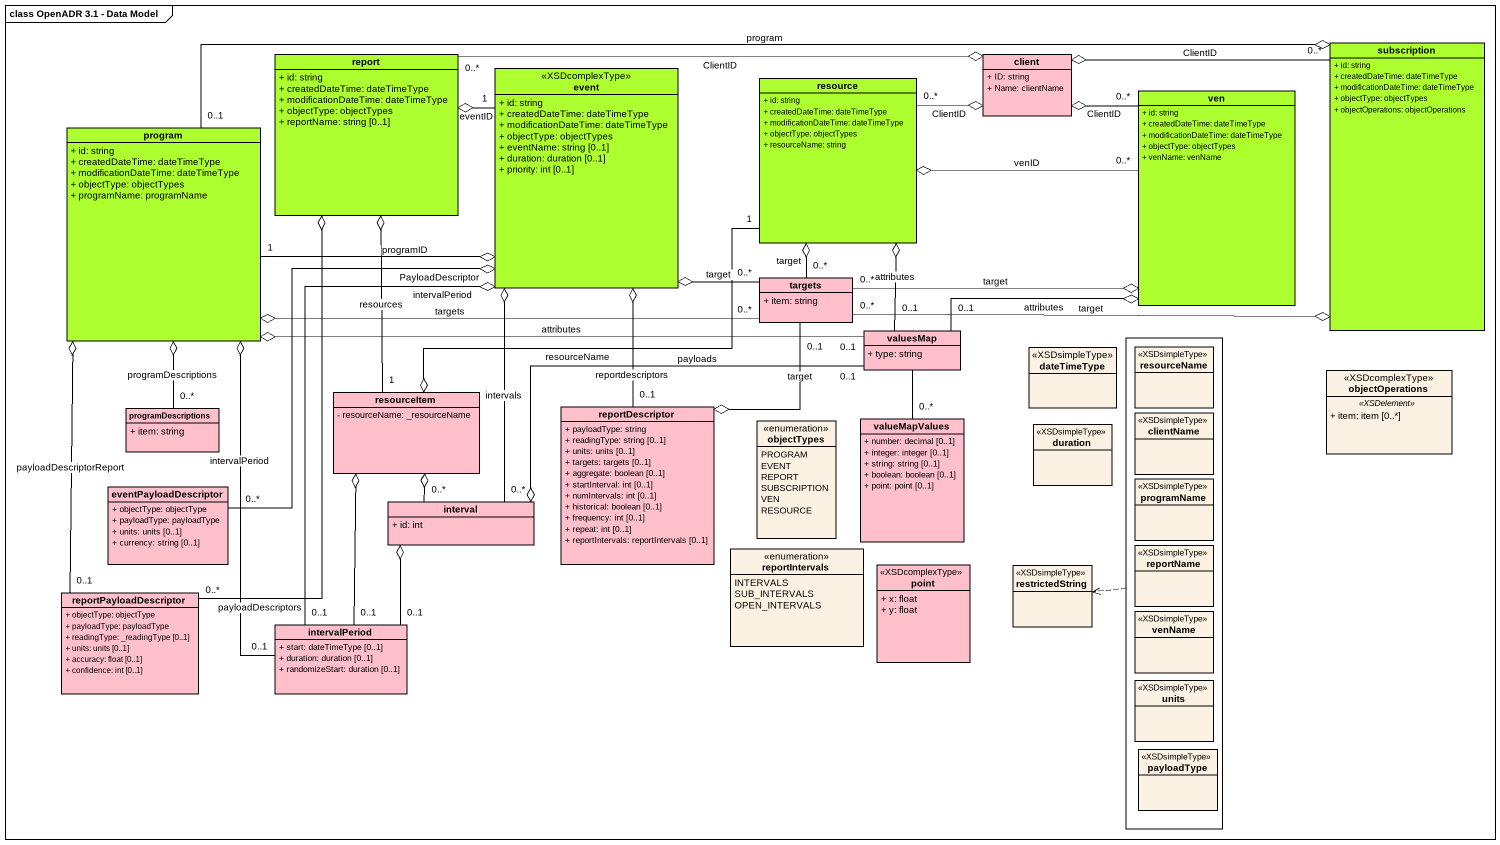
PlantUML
@startuml
mainframe class OpenADR 3.1 - Data Model
hide circle
hide empty members
skinparam classAttributeIconSize 0
class report #ADFF2F {
  + id: string
  + createdDateTime: dateTimeType
  + modificationDateTime: dateTimeType
  + objectType: objectTypes
  + reportName: string [0..1]
}
class event <<XSDcomplexType>> #ADFF2F {
  + id: string
  + createdDateTime: dateTimeType
  + modificationDateTime: dateTimeType
  + objectType: objectTypes
  + eventName: string [0..1]
  + duration: duration [0..1]
  + priority: int [0..1]
}
class resource #ADFF2F {
  + id: string
  + createdDateTime: dateTimeType
  + modificationDateTime: dateTimeType
  + objectType: objectTypes
  + resourceName: string
}
class client #FFC0CB {
  + ID: string
  + Name: clientName
}
class subscription #ADFF2F {
  + id: string
  + createdDateTime: dateTimeType
  + modificationDateTime: dateTimeType
  + objectType: objectTypes
  + objectOperations: objectOperations
}
class ven #ADFF2F {
  + id: string
  + createdDateTime: dateTimeType
  + modificationDateTime: dateTimeType
  + objectType: objectTypes
  + venName: venName
}
class program #ADFF2F {
  + id: string
  + createdDateTime: dateTimeType
  + modificationDateTime: dateTimeType
  + objectType: objectTypes
  + programName: programName
}
class targets #FFC0CB {
  + item: string
}
class valuesMap #FFC0CB {
  + type: string
}
class dateTimeType <<XSDsimpleType>>
rectangle " " as rectangle1 {
  class resourceName <<XSDsimpleType>>
  class clientName <<XSDsimpleType>>
  class programName <<XSDsimpleType>>
  class reportName <<XSDsimpleType>>
  class venName <<XSDsimpleType>>
  class units <<XSDsimpleType>>
  class payloadType <<XSDsimpleType>>
}
class resourceItem #FFC0CB {
  - resourceName: _resourceName
}
class objectOperations <<XSDcomplexType>> {
  .. <<XSDelement>> ..
  + item: item [0..*]
}
class programDescriptions #FFC0CB {
  + item: string
}
class reportDescriptor #FFC0CB {
  + payloadType: string
  + readingType: string [0..1]
  + units: units [0..1]
  + targets: targets [0..1]
  + aggregate: boolean [0..1]
  + startInterval: int [0..1]
  + numIntervals: int [0..1]
  + historical: boolean [0..1]
  + frequency: int [0..1]
  + repeat: int [0..1]
  + reportIntervals: reportIntervals [0..1]
}
enum objectTypes {
  PROGRAM
  EVENT
  REPORT
  SUBSCRIPTION
  VEN
  RESOURCE
}
class valueMapValues #FFC0CB {
  + number: decimal [0..1]
  + integer: integer [0..1]
  + string: string [0..1]
  + boolean: boolean [0..1]
  + point: point [0..1]
}
class duration <<XSDsimpleType>>
class eventPayloadDescriptor #FFC0CB {
  + objectType: objectType
  + payloadType: payloadType
  + units: units [0..1]
  + currency: string [0..1]
}
class interval #FFC0CB {
  + id: int
}
enum reportIntervals {
  INTERVALS
  SUB_INTERVALS
  OPEN_INTERVALS
}
class reportPayloadDescriptor #FFC0CB {
  + objectType: objectType
  + payloadType: payloadType
  + readingType: _readingType [0..1]
  + units: units [0..1]
  + accuracy: float [0..1]
  + confidence: int [0..1]
}
class point <<XSDcomplexType>> #FFC0CB {
  + x: float
  + y: float
}
class restrictedString <<XSDsimpleType>>
class intervalPeriod #FFC0CB {
  + start: dateTimeType [0..1]
  + duration: duration [0..1]
  + randomizeStart: duration [0..1]
}
report o-right- "1" event : eventID
report o-- "1" resourceItem : resources
report o-- "0..*" reportPayloadDescriptor : payloadDescriptors
event o-left- "1" program : programID
event o-right- "0..*" targets : target
event o-- "0..1" reportDescriptor : reportdescriptors
event o-- "0..*" eventPayloadDescriptor : PayloadDescriptor
event o-- "0..*" interval : intervals
event o-- "0..1" intervalPeriod : intervalPeriod
resource o-right- "0..*" ven : venID
resource o-- "0..*" targets : target
resource o-- "0..1" valuesMap : attributes
client o-left- "0..*" report : ClientID
client o-left- "0..*" resource : ClientID
client o-right- "0..*" subscription : ClientID
client o-right- "0..*" ven : ClientID
subscription o-left- "0..1" program : program
subscription o-left- "0..*" targets : target
ven o-left- "0..*" targets : target
ven o-left- "0..1" valuesMap : attributes
program o-right- "0..*" targets : targets
program o-right- "0..1" valuesMap : attributes
program o-- "0..*" programDescriptions : programDescriptions
program o-- "0..1" reportPayloadDescriptor : payloadDescriptorReport
program o-- "0..1" intervalPeriod : intervalPeriod
valuesMap -- "0..*" valueMapValues
rectangle1 .left.> restrictedString
resourceItem o-up- "1" resource : resourceName
resourceItem o-- "0..*" interval
resourceItem o-- "0..1" intervalPeriod
reportDescriptor o-up- "0..1" targets : target
interval o-right- "0..1" valuesMap : payloads
interval o-- "0..1" intervalPeriod
@enduml
